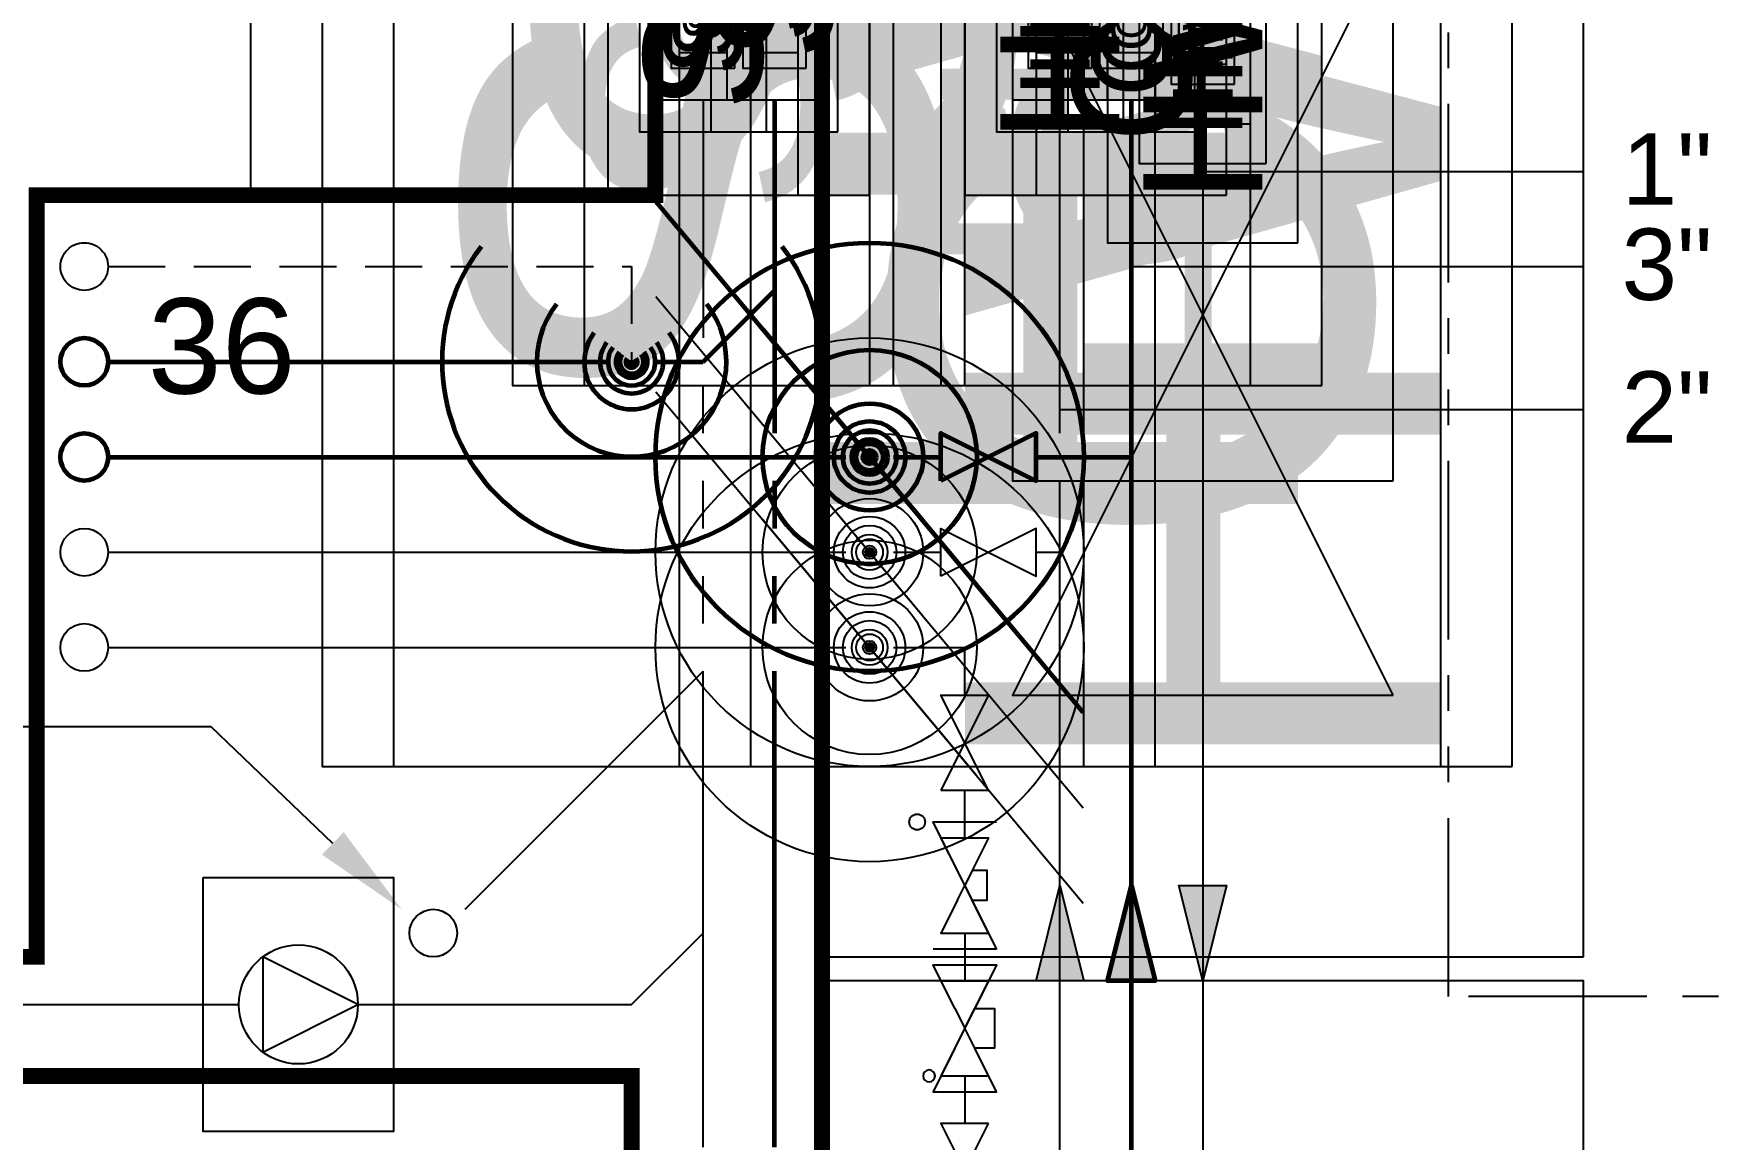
# Model space of a CAD drawing. Extents: x -3677 to 22148, y -333 to 1817.
# Drawn here: x -3166.4 to -2954.5, y 593.7 to 733.1 of the extents above; entities that cross this region are included whole.
import ezdxf
from ezdxf import colors
from ezdxf.entities.mleader import LeaderData, LeaderLine
from ezdxf.enums import TextEntityAlignment as Align
from ezdxf.math import Vec2, Vec3

# ---------------------------------------------------------------- set-up
doc = ezdxf.new("R2010")
doc.units = 0
doc.header["$LTSCALE"] = 36
doc.header["$MEASUREMENT"] = 0
for name, pattern in [('HIDDEN', [0.375, 0.25, -0.125]), ('PHANTOM2', [1.25, 0.625, -0.125, 0.125, -0.125, 0.125, -0.125]), ('VENT', [0.30000000000000004, 0.2, -0.1])]:
    doc.linetypes.add(name, pattern=pattern)
for name, color, linetype in [('G-ANNO-TEXT', 70, 'Continuous'), ('P-HW-N', 1, 'Continuous'), ('P-HW-N @ 1 (1)', 1, 'Continuous'), ('P-HW-N @ 1 (2)', 1, 'Continuous'), ('P-HW-N @ 12', 1, 'Continuous'), ('P-HW-N @ 128', 1, 'Continuous'), ('P-HW-N @ 16', 1, 'Continuous'), ('P-HW-N @ 192', 1, 'Continuous'), ('P-HW-N @ 2', 1, 'Continuous'), ('P-HW-N @ 24', 1, 'Continuous'), ('P-HW-N @ 384', 1, 'Continuous'), ('P-HW-N @ 4', 1, 'Continuous'), ('P-HW-N @ 48', 1, 'Continuous'), ('P-HW-N @ 64', 1, 'Continuous'), ('P-HW-N @ 768', 1, 'Continuous'), ('P-HW-N @ 8', 1, 'Continuous'), ('P-HW-N @ 96', 1, 'Continuous'), ('P-HWC-N', 2, 'Continuous'), ('P-HWC-N @ 1 (1)', 2, 'Continuous'), ('P-HWC-N @ 1 (2)', 2, 'Continuous'), ('P-HWC-N @ 12', 2, 'Continuous'), ('P-HWC-N @ 128', 2, 'Continuous'), ('P-HWC-N @ 16', 2, 'Continuous'), ('P-HWC-N @ 192', 2, 'Continuous'), ('P-HWC-N @ 2', 2, 'Continuous'), ('P-HWC-N @ 24', 2, 'Continuous'), ('P-HWC-N @ 384', 2, 'Continuous'), ('P-HWC-N @ 4', 2, 'Continuous'), ('P-HWC-N @ 48', 2, 'Continuous'), ('P-HWC-N @ 64', 2, 'Continuous'), ('P-HWC-N @ 768', 2, 'Continuous'), ('P-HWC-N @ 8', 2, 'Continuous'), ('P-HWC-N @ 96', 2, 'Continuous'), ('P-SANV-N', 5, 'VENT'), ('P-SANV-N @ 96', 5, 'VENT'), ('P-STRM-N', 2, 'Continuous'), ('P-STRM-N @ 1 (1)', 2, 'Continuous'), ('P-STRM-N @ 1 (2)', 2, 'Continuous'), ('P-STRM-N @ 128', 2, 'Continuous'), ('P-STRM-N @ 192', 2, 'Continuous'), ('P-STRM-N @ 384', 2, 'Continuous'), ('P-STRM-N @ 48', 2, 'Continuous'), ('P-STRM-N @ 64', 2, 'Continuous'), ('P-STRM-N @ 768', 2, 'Continuous'), ('P-STRM-N @ 96', 2, 'Continuous')]:
    doc.layers.add(name, color=color, linetype=linetype)
for name, color, linetype, lineweight in [('P-CW-N', 4, 'Continuous', 60), ('P-CW-N @ 1 (1)', 4, 'Continuous', 60), ('P-CW-N @ 1 (2)', 4, 'Continuous', 60), ('P-CW-N @ 12', 4, 'Continuous', 60), ('P-CW-N @ 128', 4, 'Continuous', 60), ('P-CW-N @ 16', 4, 'Continuous', 60), ('P-CW-N @ 192', 4, 'Continuous', 60), ('P-CW-N @ 2', 4, 'Continuous', 60), ('P-CW-N @ 24', 4, 'Continuous', 60), ('P-CW-N @ 384', 4, 'Continuous', 60), ('P-CW-N @ 4', 4, 'Continuous', 60), ('P-CW-N @ 48', 4, 'Continuous', 60), ('P-CW-N @ 64', 4, 'Continuous', 60), ('P-CW-N @ 768', 4, 'Continuous', 60), ('P-CW-N @ 8', 4, 'Continuous', 60), ('P-CW-N @ 96', 4, 'Continuous', 60), ('P-SAN-N', 6, 'Continuous', 60), ('P-SAN-N @ 1 (1)', 6, 'Continuous', 60), ('P-SAN-N @ 1 (2)', 6, 'Continuous', 60), ('P-SAN-N @ 12', 6, 'Continuous', 60), ('P-SAN-N @ 128', 6, 'Continuous', 60), ('P-SAN-N @ 16', 6, 'Continuous', 60), ('P-SAN-N @ 192', 6, 'Continuous', 60), ('P-SAN-N @ 2', 6, 'Continuous', 60), ('P-SAN-N @ 24', 6, 'Continuous', 60), ('P-SAN-N @ 384', 6, 'Continuous', 60), ('P-SAN-N @ 4', 6, 'Continuous', 60), ('P-SAN-N @ 48', 6, 'Continuous', 60), ('P-SAN-N @ 64', 6, 'Continuous', 60), ('P-SAN-N @ 768', 6, 'Continuous', 60), ('P-SAN-N @ 8', 6, 'Continuous', 60), ('P-SAN-N @ 96', 6, 'Continuous', 60)]:
    doc.layers.add(name, color=color, linetype=linetype, lineweight=lineweight)
doc.layers.add('P-SAN-DFU', color=7, linetype='Continuous', plot=False)
doc.styles.add('Arial', font='arial.ttf')
doc.dimstyles.new('Loop096', dxfattribs={"dimscale": 0, "dimtxt": 0.09375, "dimasz": 0.03125, "dimexe": 0.0625, "dimexo": 0.0625, "dimgap": 0.09375, "dimtad": 1, "dimdec": 4, "dimzin": 3, "dimdsep": 46, "dimlunit": 4, "dimtxsty": 'Arial', "dimblk": 'OBLIQUE', "dimcen": 0.09375, "dimdle": 0.0625, "dimclrd": 256, "dimclre": 256, "dimclrt": 256, "dimadec": 4, "dimazin": 0, "dimtfac": 0.8, "dimtdec": 4, "dimtix": 1, "dimtofl": 0, "dimtmove": 1, "dimatfit": 0, "dimldrblk": 'LeaderNoteBlock', "dimfxl": 1, "dimfrac": 1, "dimtolj": 1, "dimtzin": 0, "dimlwd": -1, "dimlwe": -1, "dimarcsym": 0})

# ---------------------------------------------------------------- blocks, each defined once
blk = doc.blocks.new('*U4')
blk.add_circle((0, 0), 0.03125)
blk = doc.blocks.new('*U12')
at = {"layer": 'DEFPOINTS'}
blk.add_lwpolyline([(-0.15625, -0.0625), (0.15625, -0.0625), (0.15625, 0.0625), (-0.15625, 0.0625)], close=True, dxfattribs=at)
at = {"style": 'Arial'}
blk.add_text('HWC', height=0.078125, dxfattribs=at).set_placement((-6.572811999932464e-17, 0), align=Align.MIDDLE)
blk = doc.blocks.new('*U60')
at = {"layer": 'P-HWC-N @ 1 (1)', "linetype": 'ByBlock', "lineweight": -2, "rotation": 90}
blk.add_blockref('*U12', (-3019.000138046234, 736.7321975304876), dxfattribs=at)
at = {"layer": 'P-HWC-N @ 1 (2)', "linetype": 'ByBlock', "lineweight": -2, "rotation": 89.99999999999999}
blk.add_blockref('*U12', (-3019.000138046234, 736.7321975304876), dxfattribs=at)
at = {"layer": 'P-HWC-N @ 128', "linetype": 'ByBlock', "lineweight": -2, "xscale": 128, "yscale": 128, "zscale": 128, "rotation": 89.99999999999999}
blk.add_blockref('*U12', (-3019.000138046234, 736.7321975304876), dxfattribs=at)
at = {"layer": 'P-HWC-N @ 192', "linetype": 'ByBlock', "lineweight": -2, "xscale": 192, "yscale": 192, "zscale": 192, "rotation": 89.99999999999999}
blk.add_blockref('*U12', (-3019.000138046234, 736.7321975304876), dxfattribs=at)
at = {"layer": 'P-HWC-N @ 384', "linetype": 'ByBlock', "lineweight": -2, "xscale": 384, "yscale": 384, "zscale": 384, "rotation": 89.99999999999999}
blk.add_blockref('*U12', (-3019.000138046234, 736.7321975304876), dxfattribs=at)
at = {"layer": 'P-HWC-N @ 48', "linetype": 'ByBlock', "lineweight": -2, "xscale": 48, "yscale": 48, "zscale": 48, "rotation": 89.99999999999999}
blk.add_blockref('*U12', (-3019.000138046234, 736.7321975304876), dxfattribs=at)
at = {"layer": 'P-HWC-N @ 64', "linetype": 'ByBlock', "lineweight": -2, "xscale": 64, "yscale": 64, "zscale": 64, "rotation": 89.99999999999999}
blk.add_blockref('*U12', (-3019.000138046234, 736.7321975304876), dxfattribs=at)
at = {"layer": 'P-HWC-N @ 768', "linetype": 'ByBlock', "lineweight": -2, "xscale": 768, "yscale": 768, "zscale": 768, "rotation": 89.99999999999999}
blk.add_blockref('*U12', (-3019.000138046234, 736.7321975304876), dxfattribs=at)
at = {"layer": 'P-HWC-N @ 96', "linetype": 'ByBlock', "lineweight": -2, "xscale": 96, "yscale": 96, "zscale": 96, "rotation": 89.99999999999999}
blk.add_blockref('*U12', (-3019.000138046234, 736.7321975304876), dxfattribs=at)
blk = doc.blocks.new('*U7')
at = {"layer": 'DEFPOINTS'}
blk.add_lwpolyline([(-0.125, -0.0625), (0.125, -0.0625), (0.125, 0.0625), (-0.125, 0.0625)], close=True, dxfattribs=at)
at = {"style": 'Arial'}
blk.add_text('CW', height=0.078125, dxfattribs=at).set_placement((-3.686292673615752e-17, 2.775557561562891e-17), align=Align.MIDDLE)
blk = doc.blocks.new('*U61')
at = {"layer": 'P-CW-N @ 1 (1)', "linetype": 'ByBlock', "lineweight": -2, "rotation": 90}
blk.add_blockref('*U7', (-3028.000138046234, 736.7321975304876), dxfattribs=at)
at = {"layer": 'P-CW-N @ 1 (2)', "linetype": 'ByBlock', "lineweight": -2, "rotation": 89.99999999999999}
blk.add_blockref('*U7', (-3028.000138046234, 736.7321975304876), dxfattribs=at)
at = {"layer": 'P-CW-N @ 128', "linetype": 'ByBlock', "lineweight": -2, "xscale": 128, "yscale": 128, "zscale": 128, "rotation": 89.99999999999999}
blk.add_blockref('*U7', (-3028.000138046234, 736.7321975304876), dxfattribs=at)
at = {"layer": 'P-CW-N @ 192', "linetype": 'ByBlock', "lineweight": -2, "xscale": 192, "yscale": 192, "zscale": 192, "rotation": 89.99999999999999}
blk.add_blockref('*U7', (-3028.000138046234, 736.7321975304876), dxfattribs=at)
at = {"layer": 'P-CW-N @ 384', "linetype": 'ByBlock', "lineweight": -2, "xscale": 384, "yscale": 384, "zscale": 384, "rotation": 89.99999999999999}
blk.add_blockref('*U7', (-3028.000138046234, 736.7321975304876), dxfattribs=at)
at = {"layer": 'P-CW-N @ 48', "linetype": 'ByBlock', "lineweight": -2, "xscale": 48, "yscale": 48, "zscale": 48, "rotation": 89.99999999999999}
blk.add_blockref('*U7', (-3028.000138046234, 736.7321975304876), dxfattribs=at)
at = {"layer": 'P-CW-N @ 64', "linetype": 'ByBlock', "lineweight": -2, "xscale": 64, "yscale": 64, "zscale": 64, "rotation": 89.99999999999999}
blk.add_blockref('*U7', (-3028.000138046234, 736.7321975304876), dxfattribs=at)
at = {"layer": 'P-CW-N @ 768', "linetype": 'ByBlock', "lineweight": -2, "xscale": 768, "yscale": 768, "zscale": 768, "rotation": 89.99999999999999}
blk.add_blockref('*U7', (-3028.000138046234, 736.7321975304876), dxfattribs=at)
at = {"layer": 'P-CW-N @ 96', "linetype": 'ByBlock', "lineweight": -2, "xscale": 96, "yscale": 96, "zscale": 96, "rotation": 89.99999999999999}
blk.add_blockref('*U7', (-3028.000138046234, 736.7321975304876), dxfattribs=at)
blk = doc.blocks.new('*U26')
at = {"layer": 'DEFPOINTS'}
blk.add_lwpolyline([(-0.125, -0.0625), (0.125, -0.0625), (0.125, 0.0625), (-0.125, 0.0625)], close=True, dxfattribs=at)
at = {"style": 'Arial'}
blk.add_text('HW', height=0.078125, dxfattribs=at).set_placement((-3.713743472833174e-17, 0), align=Align.MIDDLE)
blk = doc.blocks.new('*U62')
at = {"layer": 'P-HW-N @ 1 (1)', "linetype": 'ByBlock', "lineweight": -2, "rotation": 90}
blk.add_blockref('*U26', (-3037.000138046234, 736.7321975304876), dxfattribs=at)
at = {"layer": 'P-HW-N @ 1 (2)', "linetype": 'ByBlock', "lineweight": -2, "rotation": 89.99999999999999}
blk.add_blockref('*U26', (-3037.000138046234, 736.7321975304876), dxfattribs=at)
at = {"layer": 'P-HW-N @ 128', "linetype": 'ByBlock', "lineweight": -2, "xscale": 128, "yscale": 128, "zscale": 128, "rotation": 89.99999999999999}
blk.add_blockref('*U26', (-3037.000138046234, 736.7321975304876), dxfattribs=at)
at = {"layer": 'P-HW-N @ 192', "linetype": 'ByBlock', "lineweight": -2, "xscale": 192, "yscale": 192, "zscale": 192, "rotation": 89.99999999999999}
blk.add_blockref('*U26', (-3037.000138046234, 736.7321975304876), dxfattribs=at)
at = {"layer": 'P-HW-N @ 384', "linetype": 'ByBlock', "lineweight": -2, "xscale": 384, "yscale": 384, "zscale": 384, "rotation": 89.99999999999999}
blk.add_blockref('*U26', (-3037.000138046234, 736.7321975304876), dxfattribs=at)
at = {"layer": 'P-HW-N @ 48', "linetype": 'ByBlock', "lineweight": -2, "xscale": 48, "yscale": 48, "zscale": 48, "rotation": 89.99999999999999}
blk.add_blockref('*U26', (-3037.000138046234, 736.7321975304876), dxfattribs=at)
at = {"layer": 'P-HW-N @ 64', "linetype": 'ByBlock', "lineweight": -2, "xscale": 64, "yscale": 64, "zscale": 64, "rotation": 89.99999999999999}
blk.add_blockref('*U26', (-3037.000138046234, 736.7321975304876), dxfattribs=at)
at = {"layer": 'P-HW-N @ 768', "linetype": 'ByBlock', "lineweight": -2, "xscale": 768, "yscale": 768, "zscale": 768, "rotation": 89.99999999999999}
blk.add_blockref('*U26', (-3037.000138046234, 736.7321975304876), dxfattribs=at)
at = {"layer": 'P-HW-N @ 96', "linetype": 'ByBlock', "lineweight": -2, "xscale": 96, "yscale": 96, "zscale": 96, "rotation": 89.99999999999999}
blk.add_blockref('*U26', (-3037.000138046234, 736.7321975304876), dxfattribs=at)
blk = doc.blocks.new('*U30')
at = {"layer": 'DEFPOINTS'}
blk.add_lwpolyline([(-0.125, -0.06249999999999999), (0.125, -0.06249999999999998), (0.125, 0.06250000000000003), (-0.125, 0.0625)], close=True, dxfattribs=at)
at = {"style": 'Arial'}
blk.add_text('S', height=0.078125, dxfattribs=at).set_placement((-2.383437588677995e-17, 0), align=Align.MIDDLE)
blk = doc.blocks.new('*U63')
at = {"layer": 'P-SAN-N @ 1 (1)', "linetype": 'ByBlock', "lineweight": -2, "rotation": 90}
blk.add_blockref('*U30', (-3073.000138046234, 736.7321975304876), dxfattribs=at)
at = {"layer": 'P-SAN-N @ 1 (2)', "linetype": 'ByBlock', "lineweight": -2, "rotation": 89.99999999999999}
blk.add_blockref('*U30', (-3073.000138046234, 736.7321975304876), dxfattribs=at)
at = {"layer": 'P-SAN-N @ 128', "linetype": 'ByBlock', "lineweight": -2, "xscale": 128, "yscale": 128, "zscale": 128, "rotation": 89.99999999999999}
blk.add_blockref('*U30', (-3073.000138046234, 736.7321975304876), dxfattribs=at)
at = {"layer": 'P-SAN-N @ 192', "linetype": 'ByBlock', "lineweight": -2, "xscale": 192, "yscale": 192, "zscale": 192, "rotation": 89.99999999999999}
blk.add_blockref('*U30', (-3073.000138046234, 736.7321975304876), dxfattribs=at)
at = {"layer": 'P-SAN-N @ 384', "linetype": 'ByBlock', "lineweight": -2, "xscale": 384, "yscale": 384, "zscale": 384, "rotation": 89.99999999999999}
blk.add_blockref('*U30', (-3073.000138046234, 736.7321975304876), dxfattribs=at)
at = {"layer": 'P-SAN-N @ 48', "linetype": 'ByBlock', "lineweight": -2, "xscale": 48, "yscale": 48, "zscale": 48, "rotation": 89.99999999999999}
blk.add_blockref('*U30', (-3073.000138046234, 736.7321975304876), dxfattribs=at)
at = {"layer": 'P-SAN-N @ 64', "linetype": 'ByBlock', "lineweight": -2, "xscale": 64, "yscale": 64, "zscale": 64, "rotation": 89.99999999999999}
blk.add_blockref('*U30', (-3073.000138046234, 736.7321975304876), dxfattribs=at)
at = {"layer": 'P-SAN-N @ 768', "linetype": 'ByBlock', "lineweight": -2, "xscale": 768, "yscale": 768, "zscale": 768, "rotation": 89.99999999999999}
blk.add_blockref('*U30', (-3073.000138046234, 736.7321975304876), dxfattribs=at)
at = {"layer": 'P-SAN-N @ 96', "linetype": 'ByBlock', "lineweight": -2, "xscale": 96, "yscale": 96, "zscale": 96, "rotation": 89.99999999999999}
blk.add_blockref('*U30', (-3073.000138046234, 736.7321975304876), dxfattribs=at)
blk = doc.blocks.new('*U32')
at = {"layer": 'DEFPOINTS'}
blk.add_lwpolyline([(-0.125, -0.06249999999999999), (0.125, -0.06249999999999998), (0.125, 0.06250000000000003), (-0.125, 0.0625)], close=True, dxfattribs=at)
at = {"style": 'Arial'}
blk.add_text('ST', height=0.078125, dxfattribs=at).set_placement((-9.393444791544109e-18, 0), align=Align.MIDDLE)
blk = doc.blocks.new('*U64')
at = {"layer": 'P-STRM-N @ 1 (1)', "linetype": 'ByBlock', "lineweight": -2, "rotation": 90}
blk.add_blockref('*U32', (-3082.000138046234, 736.7321975304876), dxfattribs=at)
at = {"layer": 'P-STRM-N @ 1 (2)', "linetype": 'ByBlock', "lineweight": -2, "rotation": 89.99999999999999}
blk.add_blockref('*U32', (-3082.000138046234, 736.7321975304876), dxfattribs=at)
at = {"layer": 'P-STRM-N @ 128', "linetype": 'ByBlock', "lineweight": -2, "xscale": 128, "yscale": 128, "zscale": 128, "rotation": 89.99999999999999}
blk.add_blockref('*U32', (-3082.000138046234, 736.7321975304876), dxfattribs=at)
at = {"layer": 'P-STRM-N @ 192', "linetype": 'ByBlock', "lineweight": -2, "xscale": 192, "yscale": 192, "zscale": 192, "rotation": 89.99999999999999}
blk.add_blockref('*U32', (-3082.000138046234, 736.7321975304876), dxfattribs=at)
at = {"layer": 'P-STRM-N @ 384', "linetype": 'ByBlock', "lineweight": -2, "xscale": 384, "yscale": 384, "zscale": 384, "rotation": 89.99999999999999}
blk.add_blockref('*U32', (-3082.000138046234, 736.7321975304876), dxfattribs=at)
at = {"layer": 'P-STRM-N @ 48', "linetype": 'ByBlock', "lineweight": -2, "xscale": 48, "yscale": 48, "zscale": 48, "rotation": 89.99999999999999}
blk.add_blockref('*U32', (-3082.000138046234, 736.7321975304876), dxfattribs=at)
at = {"layer": 'P-STRM-N @ 64', "linetype": 'ByBlock', "lineweight": -2, "xscale": 64, "yscale": 64, "zscale": 64, "rotation": 89.99999999999999}
blk.add_blockref('*U32', (-3082.000138046234, 736.7321975304876), dxfattribs=at)
at = {"layer": 'P-STRM-N @ 768', "linetype": 'ByBlock', "lineweight": -2, "xscale": 768, "yscale": 768, "zscale": 768, "rotation": 89.99999999999999}
blk.add_blockref('*U32', (-3082.000138046234, 736.7321975304876), dxfattribs=at)
at = {"layer": 'P-STRM-N @ 96', "linetype": 'ByBlock', "lineweight": -2, "xscale": 96, "yscale": 96, "zscale": 96, "rotation": 89.99999999999999}
blk.add_blockref('*U32', (-3082.000138046234, 736.7321975304876), dxfattribs=at)
blk = doc.blocks.new('PLMB BALL VALVES')
at = {"linetype": 'Continuous'}
blk.add_lwpolyline([(-0.06249999999977263, -0.03124999999991473), (-0.06249999999977263, 0.03124999999991463), (0.0625, -0.03124999999991473), (0.0625, 0.03124999999991472), (-0.06249999999977263, -0.03124999999991473)], dxfattribs=at)
blk = doc.blocks.new('*U25')
at = {"color": 7, "linetype": 'Continuous'}
blk.add_line((-0.03508318765717974, 0.04195107388432913), (0.03508318765701651, -0.04195107388413392), dxfattribs=at)
at = {"linetype": 'Continuous'}
blk.add_circle((-8.161527009775682e-14, 9.759901220540712e-14), 0.03515625, dxfattribs=at)
blk = doc.blocks.new('*U161')
at = {"layer": 'P-CW-N @ 1 (1)'}
blk.add_blockref('*U25', (-3061.000138046234, 679.7321975304876), dxfattribs=at)
at = {"layer": 'P-CW-N @ 1 (2)'}
blk.add_blockref('*U25', (-3061.000138046234, 679.7321975304876), dxfattribs=at)
at = {"layer": 'P-CW-N @ 12', "xscale": 12, "yscale": 12, "zscale": 12}
blk.add_blockref('*U25', (-3061.000138046234, 679.7321975304876), dxfattribs=at)
at = {"layer": 'P-CW-N @ 128', "xscale": 128, "yscale": 128, "zscale": 128}
blk.add_blockref('*U25', (-3061.000138046234, 679.7321975304876), dxfattribs=at)
at = {"layer": 'P-CW-N @ 16', "xscale": 16, "yscale": 16, "zscale": 16}
blk.add_blockref('*U25', (-3061.000138046234, 679.7321975304876), dxfattribs=at)
at = {"layer": 'P-CW-N @ 192', "xscale": 192, "yscale": 192, "zscale": 192}
blk.add_blockref('*U25', (-3061.000138046234, 679.7321975304876), dxfattribs=at)
at = {"layer": 'P-CW-N @ 2', "xscale": 2, "yscale": 2, "zscale": 2}
blk.add_blockref('*U25', (-3061.000138046234, 679.7321975304876), dxfattribs=at)
at = {"layer": 'P-CW-N @ 24', "xscale": 24, "yscale": 24, "zscale": 24}
blk.add_blockref('*U25', (-3061.000138046234, 679.7321975304876), dxfattribs=at)
at = {"layer": 'P-CW-N @ 384', "xscale": 384, "yscale": 384, "zscale": 384}
blk.add_blockref('*U25', (-3061.000138046234, 679.7321975304876), dxfattribs=at)
at = {"layer": 'P-CW-N @ 4', "xscale": 4, "yscale": 4, "zscale": 4}
blk.add_blockref('*U25', (-3061.000138046234, 679.7321975304876), dxfattribs=at)
at = {"layer": 'P-CW-N @ 48', "xscale": 48, "yscale": 48, "zscale": 48}
blk.add_blockref('*U25', (-3061.000138046234, 679.7321975304876), dxfattribs=at)
at = {"layer": 'P-CW-N @ 64', "xscale": 64, "yscale": 64, "zscale": 64}
blk.add_blockref('*U25', (-3061.000138046234, 679.7321975304876), dxfattribs=at)
at = {"layer": 'P-CW-N @ 768', "xscale": 768, "yscale": 768, "zscale": 768}
blk.add_blockref('*U25', (-3061.000138046234, 679.7321975304876), dxfattribs=at)
at = {"layer": 'P-CW-N @ 8', "xscale": 8, "yscale": 8, "zscale": 8}
blk.add_blockref('*U25', (-3061.000138046234, 679.7321975304876), dxfattribs=at)
at = {"layer": 'P-CW-N @ 96', "xscale": 96, "yscale": 96, "zscale": 96}
blk.add_blockref('*U25', (-3061.000138046234, 679.7321975304876), dxfattribs=at)
blk = doc.blocks.new('*U162')
at = {"layer": 'P-HW-N @ 1 (1)'}
blk.add_blockref('*U25', (-3061.000138046234, 667.7321975304876), dxfattribs=at)
at = {"layer": 'P-HW-N @ 1 (2)'}
blk.add_blockref('*U25', (-3061.000138046234, 667.7321975304876), dxfattribs=at)
at = {"layer": 'P-HW-N @ 12', "xscale": 12, "yscale": 12, "zscale": 12}
blk.add_blockref('*U25', (-3061.000138046234, 667.7321975304876), dxfattribs=at)
at = {"layer": 'P-HW-N @ 128', "xscale": 128, "yscale": 128, "zscale": 128}
blk.add_blockref('*U25', (-3061.000138046234, 667.7321975304876), dxfattribs=at)
at = {"layer": 'P-HW-N @ 16', "xscale": 16, "yscale": 16, "zscale": 16}
blk.add_blockref('*U25', (-3061.000138046234, 667.7321975304876), dxfattribs=at)
at = {"layer": 'P-HW-N @ 192', "xscale": 192, "yscale": 192, "zscale": 192}
blk.add_blockref('*U25', (-3061.000138046234, 667.7321975304876), dxfattribs=at)
at = {"layer": 'P-HW-N @ 2', "xscale": 2, "yscale": 2, "zscale": 2}
blk.add_blockref('*U25', (-3061.000138046234, 667.7321975304876), dxfattribs=at)
at = {"layer": 'P-HW-N @ 24', "xscale": 24, "yscale": 24, "zscale": 24}
blk.add_blockref('*U25', (-3061.000138046234, 667.7321975304876), dxfattribs=at)
at = {"layer": 'P-HW-N @ 384', "xscale": 384, "yscale": 384, "zscale": 384}
blk.add_blockref('*U25', (-3061.000138046234, 667.7321975304876), dxfattribs=at)
at = {"layer": 'P-HW-N @ 4', "xscale": 4, "yscale": 4, "zscale": 4}
blk.add_blockref('*U25', (-3061.000138046234, 667.7321975304876), dxfattribs=at)
at = {"layer": 'P-HW-N @ 48', "xscale": 48, "yscale": 48, "zscale": 48}
blk.add_blockref('*U25', (-3061.000138046234, 667.7321975304876), dxfattribs=at)
at = {"layer": 'P-HW-N @ 64', "xscale": 64, "yscale": 64, "zscale": 64}
blk.add_blockref('*U25', (-3061.000138046234, 667.7321975304876), dxfattribs=at)
at = {"layer": 'P-HW-N @ 768', "xscale": 768, "yscale": 768, "zscale": 768}
blk.add_blockref('*U25', (-3061.000138046234, 667.7321975304876), dxfattribs=at)
at = {"layer": 'P-HW-N @ 8', "xscale": 8, "yscale": 8, "zscale": 8}
blk.add_blockref('*U25', (-3061.000138046234, 667.7321975304876), dxfattribs=at)
at = {"layer": 'P-HW-N @ 96', "xscale": 96, "yscale": 96, "zscale": 96}
blk.add_blockref('*U25', (-3061.000138046234, 667.7321975304876), dxfattribs=at)
blk = doc.blocks.new('_Oblique')
at = {"color": 0, "linetype": 'ByBlock', "lineweight": -2}
blk.add_line((-0.5, -0.5), (0.5, 0.5), dxfattribs=at)
blk = doc.blocks.new('LeaderNoteBlock')
blk.add_ellipse((0, 0), major_axis=(1, -1.836909530733566e-16), ratio=0.2499999999998295, start_param=5.387520513321723, end_param=10.32044275462724)
blk = doc.blocks.new('BACKWATER VALVE')
blk.add_lwpolyline([(0.078125, 1.91351062366774e-18), (-0.046875, 0.0625), (-0.046875, -0.0625)], close=True)
blk.add_circle((0, 0), 0.078125)
blk = doc.blocks.new('*U213')
at = {"layer": 'P-HWC-N @ 1 (1)'}
blk.add_blockref('*U25', (-3061.000138046234, 655.7321975304876), dxfattribs=at)
at = {"layer": 'P-HWC-N @ 1 (2)'}
blk.add_blockref('*U25', (-3061.000138046234, 655.7321975304876), dxfattribs=at)
at = {"layer": 'P-HWC-N @ 12', "xscale": 12, "yscale": 12, "zscale": 12}
blk.add_blockref('*U25', (-3061.000138046234, 655.7321975304876), dxfattribs=at)
at = {"layer": 'P-HWC-N @ 128', "xscale": 128, "yscale": 128, "zscale": 128}
blk.add_blockref('*U25', (-3061.000138046234, 655.7321975304876), dxfattribs=at)
at = {"layer": 'P-HWC-N @ 16', "xscale": 16, "yscale": 16, "zscale": 16}
blk.add_blockref('*U25', (-3061.000138046234, 655.7321975304876), dxfattribs=at)
at = {"layer": 'P-HWC-N @ 192', "xscale": 192, "yscale": 192, "zscale": 192}
blk.add_blockref('*U25', (-3061.000138046234, 655.7321975304876), dxfattribs=at)
at = {"layer": 'P-HWC-N @ 2', "xscale": 2, "yscale": 2, "zscale": 2}
blk.add_blockref('*U25', (-3061.000138046234, 655.7321975304876), dxfattribs=at)
at = {"layer": 'P-HWC-N @ 24', "xscale": 24, "yscale": 24, "zscale": 24}
blk.add_blockref('*U25', (-3061.000138046234, 655.7321975304876), dxfattribs=at)
at = {"layer": 'P-HWC-N @ 384', "xscale": 384, "yscale": 384, "zscale": 384}
blk.add_blockref('*U25', (-3061.000138046234, 655.7321975304876), dxfattribs=at)
at = {"layer": 'P-HWC-N @ 4', "xscale": 4, "yscale": 4, "zscale": 4}
blk.add_blockref('*U25', (-3061.000138046234, 655.7321975304876), dxfattribs=at)
at = {"layer": 'P-HWC-N @ 48', "xscale": 48, "yscale": 48, "zscale": 48}
blk.add_blockref('*U25', (-3061.000138046234, 655.7321975304876), dxfattribs=at)
at = {"layer": 'P-HWC-N @ 64', "xscale": 64, "yscale": 64, "zscale": 64}
blk.add_blockref('*U25', (-3061.000138046234, 655.7321975304876), dxfattribs=at)
at = {"layer": 'P-HWC-N @ 768', "xscale": 768, "yscale": 768, "zscale": 768}
blk.add_blockref('*U25', (-3061.000138046234, 655.7321975304876), dxfattribs=at)
at = {"layer": 'P-HWC-N @ 8', "xscale": 8, "yscale": 8, "zscale": 8}
blk.add_blockref('*U25', (-3061.000138046234, 655.7321975304876), dxfattribs=at)
at = {"layer": 'P-HWC-N @ 96', "xscale": 96, "yscale": 96, "zscale": 96}
blk.add_blockref('*U25', (-3061.000138046234, 655.7321975304876), dxfattribs=at)
blk = doc.blocks.new('*U22')
at = {"linetype": 'Continuous'}
blk.add_lwpolyline([(-0.0625, 0.0625, 0, 0.02734375, 0), (-0.004140429033668624, 0.0625, 0, 0, 0), (-0.004140429033668624, 0.0625, 0, 0, 0), (0.06249999999977263, 0.0625, 0, 0, 0)], format="xyseb", dxfattribs=at)
blk.add_lwpolyline([(-0.0625, 0.03125), (-0.0625, -0.03125), (0.0625, 0.03125), (0.0625, -0.03125)], dxfattribs=at)
blk.add_circle((0.0625, 0.046875), 0.007812499999988433, dxfattribs=at)
blk = doc.blocks.new('*U200')
at = {"layer": 'P-HWC-N @ 128', "xscale": -128, "yscale": 128, "zscale": 128, "rotation": 180}
blk.add_blockref('*U22', (9, 0), dxfattribs=at)
at = {"layer": 'P-HWC-N @ 96', "xscale": 96, "yscale": 96, "zscale": -96, "rotation": 180}
blk.add_blockref('*U22', (-9, 0), dxfattribs=at)
blk = doc.blocks.new('*U23')
at = {"linetype": 'Continuous'}
for points in [[(-0.01950223899833947, -0.009751119128395658), (-0.06250000047529625, -0.03124999904940751), (-0.06249999952470375, 0.03125000095059249), (-0.01950223850397403, 0.009751119622759319)], [(-0.01950223850397423, 0.00975111962275942), (-0.01950223850397423, 0.02925335812675912), (0.0195022389983379, 0.02925335812675912), (0.0195022389983379, 0.00975111912839576)], [(0.01950223850397226, -0.009751119622759319), (0.06249999952470375, -0.03125000095059249), (0.06250000047529625, 0.03124999904940751), (0.0195022389983377, 0.009751119128395658)], [(-0.01950223850397562, -0.009751119622759222), (4.943599696272116e-10, -4.943635590677493e-10), (-0.01950223800961018, 0.009751119128395755)], [(0.01950223899833789, 0.009751119128395757), (4.943647435862175e-10, -4.943635590677493e-10), (0.01950223949270333, -0.00975111962275922)]]:
    blk.add_lwpolyline(points, dxfattribs=at)
blk = doc.blocks.new('*U201')
at = {"layer": 'P-HWC-N @ 128', "xscale": -128, "yscale": 128, "zscale": 128, "rotation": 5.3905568009327e-07}
blk.add_blockref('*U23', (-9, 4.745879778056405e-08), dxfattribs=at)
at = {"layer": 'P-HWC-N @ 96', "xscale": 96, "yscale": 96, "zscale": -96}
blk.add_blockref('*U23', (9, 4.745879778056405e-08), dxfattribs=at)
blk = doc.blocks.new('A$C16132887')
at = {"layer": 'P-HWC-N'}
for p, q in [((-15, 0), (-21, 0)), ((3, 0), (-3, 0)), ((15, 0), (21, 0))]:
    blk.add_line(p, q, dxfattribs=at)
for name in ['*U201', '*U200']:
    blk.add_blockref(name, (0, 0), dxfattribs=at)
at = {"layer": 'P-HWC-N @ 96', "xscale": 96, "yscale": 96, "zscale": 96, "rotation": 180}
blk.add_blockref('PLMB BALL VALVES', (-27, 0), dxfattribs=at)
at = {"layer": 'P-HWC-N @ 96', "xscale": 96, "yscale": 96, "zscale": 96}
blk.add_blockref('PLMB BALL VALVES', (27, 0), dxfattribs=at)
blk = doc.blocks.new('*U215')
at = {"layer": 'P-HWC-N @ 1 (1)', "linetype": 'ByBlock', "lineweight": -2, "rotation": 90}
blk.add_blockref('*U12', (-3019.000138046234, 493.7321975304876), dxfattribs=at)
at = {"layer": 'P-HWC-N @ 1 (2)', "linetype": 'ByBlock', "lineweight": -2, "rotation": 89.99999999999999}
blk.add_blockref('*U12', (-3019.000138046234, 493.7321975304876), dxfattribs=at)
at = {"layer": 'P-HWC-N @ 128', "linetype": 'ByBlock', "lineweight": -2, "xscale": 128, "yscale": 128, "zscale": 128, "rotation": 89.99999999999999}
blk.add_blockref('*U12', (-3019.000138046234, 493.7321975304876), dxfattribs=at)
at = {"layer": 'P-HWC-N @ 192', "linetype": 'ByBlock', "lineweight": -2, "xscale": 192, "yscale": 192, "zscale": 192, "rotation": 89.99999999999999}
blk.add_blockref('*U12', (-3019.000138046234, 493.7321975304876), dxfattribs=at)
at = {"layer": 'P-HWC-N @ 384', "linetype": 'ByBlock', "lineweight": -2, "xscale": 384, "yscale": 384, "zscale": 384, "rotation": 89.99999999999999}
blk.add_blockref('*U12', (-3019.000138046234, 493.7321975304876), dxfattribs=at)
at = {"layer": 'P-HWC-N @ 48', "linetype": 'ByBlock', "lineweight": -2, "xscale": 48, "yscale": 48, "zscale": 48, "rotation": 89.99999999999999}
blk.add_blockref('*U12', (-3019.000138046234, 493.7321975304876), dxfattribs=at)
at = {"layer": 'P-HWC-N @ 64', "linetype": 'ByBlock', "lineweight": -2, "xscale": 64, "yscale": 64, "zscale": 64, "rotation": 89.99999999999999}
blk.add_blockref('*U12', (-3019.000138046234, 493.7321975304876), dxfattribs=at)
at = {"layer": 'P-HWC-N @ 768', "linetype": 'ByBlock', "lineweight": -2, "xscale": 768, "yscale": 768, "zscale": 768, "rotation": 89.99999999999999}
blk.add_blockref('*U12', (-3019.000138046234, 493.7321975304876), dxfattribs=at)
at = {"layer": 'P-HWC-N @ 96', "linetype": 'ByBlock', "lineweight": -2, "xscale": 96, "yscale": 96, "zscale": 96, "rotation": 89.99999999999999}
blk.add_blockref('*U12', (-3019.000138046234, 493.7321975304876), dxfattribs=at)
blk = doc.blocks.new('*U16')
at = {"linetype": 'Continuous'}
blk.add_arc((0, 0), 0.03111555437015312, 232.5669694738212, 127.4330305261797, dxfattribs=at)
blk = doc.blocks.new('*U223')
at = {"layer": 'P-SAN-N @ 1 (1)', "rotation": 270}
blk.add_blockref('*U16', (-3091.000138046234, 691.7321975304876), dxfattribs=at)
at = {"layer": 'P-SAN-N @ 1 (2)', "rotation": 270}
blk.add_blockref('*U16', (-3091.000138046234, 691.7321975304876), dxfattribs=at)
at = {"layer": 'P-SAN-N @ 12', "xscale": 12, "yscale": 12, "zscale": 12, "rotation": 270}
blk.add_blockref('*U16', (-3091.000138046234, 691.7321975304876), dxfattribs=at)
at = {"layer": 'P-SAN-N @ 128', "xscale": 128, "yscale": 128, "zscale": 128, "rotation": 270}
blk.add_blockref('*U16', (-3091.000138046234, 691.7321975304876), dxfattribs=at)
at = {"layer": 'P-SAN-N @ 16', "xscale": 16, "yscale": 16, "zscale": 16, "rotation": 270}
blk.add_blockref('*U16', (-3091.000138046234, 691.7321975304876), dxfattribs=at)
at = {"layer": 'P-SAN-N @ 192', "xscale": 192, "yscale": 192, "zscale": 192, "rotation": 270}
blk.add_blockref('*U16', (-3091.000138046234, 691.7321975304876), dxfattribs=at)
at = {"layer": 'P-SAN-N @ 2', "xscale": 2, "yscale": 2, "zscale": 2, "rotation": 270}
blk.add_blockref('*U16', (-3091.000138046234, 691.7321975304876), dxfattribs=at)
at = {"layer": 'P-SAN-N @ 24', "xscale": 24, "yscale": 24, "zscale": 24, "rotation": 270}
blk.add_blockref('*U16', (-3091.000138046234, 691.7321975304876), dxfattribs=at)
at = {"layer": 'P-SAN-N @ 384', "xscale": 384, "yscale": 384, "zscale": 384, "rotation": 270}
blk.add_blockref('*U16', (-3091.000138046234, 691.7321975304876), dxfattribs=at)
at = {"layer": 'P-SAN-N @ 4', "xscale": 4, "yscale": 4, "zscale": 4, "rotation": 270}
blk.add_blockref('*U16', (-3091.000138046234, 691.7321975304876), dxfattribs=at)
at = {"layer": 'P-SAN-N @ 48', "xscale": 48, "yscale": 48, "zscale": 48, "rotation": 270}
blk.add_blockref('*U16', (-3091.000138046234, 691.7321975304876), dxfattribs=at)
at = {"layer": 'P-SAN-N @ 64', "xscale": 64, "yscale": 64, "zscale": 64, "rotation": 270}
blk.add_blockref('*U16', (-3091.000138046234, 691.7321975304876), dxfattribs=at)
at = {"layer": 'P-SAN-N @ 768', "xscale": 768, "yscale": 768, "zscale": 768, "rotation": 270}
blk.add_blockref('*U16', (-3091.000138046234, 691.7321975304876), dxfattribs=at)
at = {"layer": 'P-SAN-N @ 8', "xscale": 8, "yscale": 8, "zscale": 8, "rotation": 270}
blk.add_blockref('*U16', (-3091.000138046234, 691.7321975304876), dxfattribs=at)
at = {"layer": 'P-SAN-N @ 96', "xscale": 96, "yscale": 96, "zscale": 96, "rotation": 270}
blk.add_blockref('*U16', (-3091.000138046234, 691.7321975304876), dxfattribs=at)
blk = doc.blocks.new('*U48')
at = {"linetype": 'Continuous'}
blk.add_lwpolyline([(0.2187500004603947, 0.03125000464719163), (0.09375000151681766, -0.03124999746502892), (0.09375000046062211, 0.03125000253480055), (0.2187500015165903, -0.03124999535263783), (0.2187500004603947, 0.03125000464719163)], dxfattribs=at)
blk = doc.blocks.new('*U299')
at = {"layer": 'P-HWC-N @ 768', "xscale": 768, "yscale": 768, "zscale": 768, "rotation": 270}
blk.add_blockref('*U48', (-3019.000138046234, 817.7321975304876), dxfattribs=at)
blk = doc.blocks.new('*U54')
blk.add_hatch(color=256).paths.add_polyline_path([(-0.125, 1.539567084929416e-17), (1.387778780781446e-17, -0.03124999999999999), (1.387778780781446e-17, 0.03125000000000001)])
blk.add_lwpolyline([(-0.125, 1.530808498934192e-17), (1.387778780781446e-17, 0.03125000000000001), (1.387778780781446e-17, -0.03124999999999999), (-0.125, 1.530808498934192e-17)])

msp = doc.modelspace()

# ---------------------------------------------------------------- linework, layer by layer
at = {"layer": 'G-ANNO-TEXT', "linetype": 'HIDDEN', "const_width": 2}
for points in [[(-2692.000138046234, 262.7321975304876), (-3067.000138046234, 262.7321975304876), (-3067.000138046234, 964.7321975304876)], [(-3088.000138046234, 862.7321975304876), (-3088.000138046234, 712.7321975304876), (-3166.000138046234, 712.7321975304876), (-3166.000138046234, 649.7321975304876), (-3166.000138046234, 616.7321975304876), (-3337.000138046234, 616.7321975304876), (-3337.000138046234, 238.7321975304876), (-3310.000138046234, 238.7321975304876), (-3310.000138046234, 601.7321975304876), (-3091.000138046234, 601.7321975304876), (-3091.000138046234, 520.7321975304876), (-3163.000138046234, 451.7321975304876), (-3154.000138046234, 442.7321975304876), (-3106.000138046234, 442.7321975304876), (-3106.000138046234, 367.7321975304876), (-3091.000138046234, 367.7321975304876), (-3091.000138046234, 238.7321975304876), (-3025.000138046234, 238.7321975304876), (-3025.000138046234, 175.7321975304876), (-3139.000138046234, 175.7321975304876), (-3139.000138046234, 103.7321975304876), (-2923.000138046234, 103.7321975304876)]]:
    msp.add_lwpolyline(points, dxfattribs=at)
at = {"layer": 'G-ANNO-TEXT', "linetype": 'PHANTOM2'}
msp.add_lwpolyline([(-2728.000138046234, 735.7321975304876), (-2828.000138046234, 735.7321975304876), (-2828.000138046234, 611.7321975304876), (-2988.000138046234, 611.7321975304876), (-2988.000138046234, 835.7321975304876), (-2728.000138046234, 835.7321975304876)], close=True, dxfattribs=at)
at = {"layer": 'G-ANNO-TEXT'}
msp.add_lwpolyline([(-3145.000138046234, 626.7321975304876), (-3121.000138046234, 626.7321975304876), (-3121.000138046234, 594.7321975304876), (-3145.000138046234, 594.7321975304876)], close=True, dxfattribs=at)
at = {"layer": 'P-CW-N'}
for p, q in [((-3028.000138046234, 580.7321975304876), (-3028.000138046234, 724.7321975304876)), ((-3157.000138046234, 679.7321975304876), (-3064.000138046234, 679.7321975304876)), ((-3058.000138046234, 679.7321975304876), (-3052.000138046234, 679.7321975304876)), ((-3040.000138046234, 679.7321975304876), (-3028.000138046234, 679.7321975304876))]:
    msp.add_line(p, q, dxfattribs=at)
at = {"layer": 'P-HW-N'}
for p, q in [((-3037.000138046234, 682.7321975304876), (-3037.000138046234, 724.7321975304876)), ((-3037.000138046234, 580.7321975304874), (-3037.000138046234, 676.7321975304876)), ((-3157.000138046234, 667.7321975304876), (-3064.000138046234, 667.7321975304876)), ((-3058.000138046234, 667.7321975304876), (-3052.000138046234, 667.7321975304876)), ((-3040.000138046234, 667.7321975304876), (-3037.000138046234, 667.7321975304876))]:
    msp.add_line(p, q, dxfattribs=at)
at = {"layer": 'P-HWC-N'}
for p, q in [((-3019.000138046234, 721.7561975304875), (-3019.000138046234, 508.7081975304877)), ((-3157.000138046234, 655.7321975304876), (-3064.000138046234, 655.7321975304876)), ((-3058.000138046234, 655.7321975304876), (-3049.000138046234, 655.7321975304876)), ((-3049.000138046234, 649.7321975304876), (-3049.000138046234, 655.7321975304876))]:
    msp.add_line(p, q, dxfattribs=at)
at = {"layer": 'P-SAN-N'}
for p, q in [((-3073.000138046234, 724.7321975304876), (-3073.000138046234, 682.7321975304876)), ((-3082.000138046234, 691.7321975304876), (-3073.000138046234, 700.7321975304876)), ((-3157.000138046234, 691.7321975304876), (-3094.000138046234, 691.7321975304876)), ((-3088.000138046234, 691.7321975304876), (-3082.000138046234, 691.7321975304876)), ((-3073.000138046234, 676.7321975304874), (-3073.000138046234, 670.7321975304876)), ((-3073.000138046234, 658.7321975304876), (-3073.000138046234, 664.7321975304876)), ((-3073.000138046234, 592.7321975304876), (-3073.000138046234, 652.7321975304876))]:
    msp.add_line(p, q, dxfattribs=at)
at = {"layer": 'P-SANV-N'}
for p, q in [((-3157.000138046234, 703.7321975304876), (-3091.000138046234, 703.7321975304876)), ((-3091.000138046234, 703.7321975304876), (-3091.000138046234, 691.7321975304876))]:
    msp.add_line(p, q, dxfattribs=at)
at = {"layer": 'P-STRM-N'}
for p, q in [((-3082.000138046234, 724.7321975304876), (-3082.000138046234, 694.7321975304876)), ((-3082.000138046234, 682.7321975304876), (-3082.000138046234, 688.7321975304876)), ((-3082.000138046234, 670.7321975304876), (-3082.000138046234, 676.7321975304876)), ((-3082.000138046234, 658.7321975304876), (-3082.000138046234, 664.7321975304876)), ((-3112.000138046234, 622.7321975304876), (-3082.000138046234, 652.7321975304876)), ((-3082.000138046234, 592.7321975304876), (-3082.000138046234, 652.7321975304876)), ((-3091.000138046234, 610.7321975304876), (-3082.000138046234, 619.7321975304876)), ((-3310.000138046234, 610.7321975304876), (-3140.500138046234, 610.7321975304876)), ((-3125.500138046234, 610.7321975304876), (-3091.000138046234, 610.7321975304876))]:
    msp.add_line(p, q, dxfattribs=at)

# ---------------------------------------------------------------- block references
at = {"layer": 'P-CW-N'}
for name in ['*U61', '*U161']:
    msp.add_blockref(name, (0, 0), dxfattribs=at)
at = {"layer": 'P-CW-N @ 96', "xscale": 96, "yscale": 96, "zscale": 96}
for name, p, rotation in [('*U4', (-3160.000138046234, 679.7321975304876), 180), ('*U54', (-3028.000138046234, 613.7321975304876), 270)]:
    msp.add_blockref(name, p, dxfattribs=dict(at, rotation=rotation))
msp.add_blockref('PLMB BALL VALVES', (-3046.000138046234, 679.7321975304876), dxfattribs=at)
at = {"layer": 'P-HW-N'}
for name in ['*U62', '*U162']:
    msp.add_blockref(name, (0, 0), dxfattribs=at)
at = {"layer": 'P-HW-N @ 96', "xscale": 96, "yscale": 96, "zscale": 96}
for name, p, rotation in [('*U4', (-3160.000138046234, 667.7321975304876), 180), ('*U54', (-3037.000138046234, 613.7321975304876), 270)]:
    msp.add_blockref(name, p, dxfattribs=dict(at, rotation=rotation))
msp.add_blockref('PLMB BALL VALVES', (-3046.000138046234, 667.7321975304876), dxfattribs=at)
at = {"layer": 'P-HWC-N'}
for name in ['*U299', '*U60', '*U213', '*U215']:
    msp.add_blockref(name, (0, 0), dxfattribs=at)
at = {"layer": 'P-HWC-N', "xscale": -1, "rotation": 270}
msp.add_blockref('A$C16132887', (-3049.000138046234, 616.7321975304876), dxfattribs=at)
at = {"layer": 'P-HWC-N @ 96', "xscale": 96, "yscale": 96, "zscale": 96}
for name, p, rotation in [('*U4', (-3160.000138046234, 655.7321975304878), 180), ('*U54', (-3019.000138046234, 625.7321975304876), 89.99999999999999)]:
    msp.add_blockref(name, p, dxfattribs=dict(at, rotation=rotation))
at = {"layer": 'P-SAN-N'}
for name in ['*U63', '*U223']:
    msp.add_blockref(name, (0, 0), dxfattribs=at)
at = {"layer": 'P-SAN-N @ 96', "xscale": 96, "yscale": 96, "zscale": 96, "rotation": 180}
msp.add_blockref('*U4', (-3160.000138046234, 691.7321975304876), dxfattribs=at)
at = {"layer": 'P-SANV-N @ 96', "xscale": 96, "yscale": 96, "zscale": 96, "rotation": 180}
msp.add_blockref('*U4', (-3160.000138046234, 703.7321975304876), dxfattribs=at)
at = {"layer": 'P-STRM-N'}
msp.add_blockref('*U64', (0, 0), dxfattribs=at)
at = {"layer": 'P-STRM-N @ 96', "xscale": 96, "yscale": 96, "zscale": 96}
for name, p in [('*U4', (-3116.000138046234, 619.7321975304876)), ('BACKWATER VALVE', (-3133.000138046234, 610.7321975304876))]:
    msp.add_blockref(name, p, dxfattribs=at)

# ---------------------------------------------------------------- texts
at = {"layer": 'G-ANNO-TEXT', "char_height": 9, "attachment_point": 1, "style": 'Arial'}
for s, insert in [('1"', (-2966.200138046234, 720.5321975304876)), ('\\A1;3"', (-2966.200138046234, 708.5321975304876)), ('2"', (-2966.200138046234, 690.5321975304876))]:
    msp.add_mtext_dynamic_manual_height_columns(s, width=55.20000000000005, gutter_width=45, heights=[0], dxfattribs=dict(at, insert=insert))
at = {"layer": 'P-SAN-DFU', "color": 3, "insert": (-3152.000138046234, 699.7321975304876), "char_height": 12, "attachment_point": 1, "style": 'Arial'}
msp.add_mtext_dynamic_manual_height_columns('36', width=68, gutter_width=60, heights=[0], dxfattribs=at)

# ---------------------------------------------------------------- leaders
at = {"layer": 'G-ANNO-TEXT'}
for points in [[(-3139.000138046234, 712.7321975304876), (-3139.000138046234, 757.7321975304876), (-3142.000138046234, 757.7321975304876)], [(-3019.000138046234, 715.7321975304876), (-2974.000138046234, 715.7321975304876), (-2971.000138046234, 715.7321975304876)], [(-3028.000138046234, 703.7321975304876), (-2974.000138046234, 703.7321975304876), (-2971.000138046234, 703.7321975304876)], [(-3037.000138046234, 685.7321975304876), (-2974.000138046234, 685.7321975304876), (-2971.000138046234, 685.7321975304876)]]:
    msp.add_leader(points, dimstyle='Loop096', override={"dimscale": 0}, dxfattribs=at)
ml = msp.add_multileader_mtext('Standard', dxfattribs=at)
ml.set_content('4"ST (600 FT²)', color=256, style='Arial')
ml.set_leader_properties(color=256, linetype='ByLayer', lineweight=-1)
ml.build(insert=Vec2(0, 0))
ml.multileader.update_dxf_attribs({"has_dogleg": 0, "dogleg_length": 0.125, "arrow_head_size": 12, "scale": 96})
ctx = ml.context
ctx.base_point, ctx.scale, ctx.char_height, ctx.arrow_head_size, ctx.landing_gap_size, ctx.plane_origin = Vec3(-3472.792771061241, 645.7321975304876), 96, 9, 12, 3, Vec3(-3120.000138046234, 669.7321975304876)
ctx.text_align_type = 2
notes = []
notes.append((ctx, [(0, (1, 1, 0), (-3372.000138046234, 645.7321975304876), (-1, 0), 12, [(0, [(-3120.000138046234, 622.7321975304876), (-3144.000138046234, 645.7321975304876)], 0, [])])]))
ctx.mtext.insert, ctx.mtext.alignment, ctx.mtext.flow_direction = Vec3(-3387.000138046234, 651.5551852521794), 3, 5
for ctx, leaders in notes:
    for number, flags, end, landing, length, lines in leaders:
        leader = LeaderData()
        leader.index, (leader.has_last_leader_line, leader.has_dogleg_vector, leader.attachment_direction) = number, flags
        leader.last_leader_point, leader.dogleg_vector, leader.dogleg_length = Vec3(end), Vec3(landing), length
        for number, points, colour, breaks in lines:
            line = LeaderLine()
            line.index, line.vertices, line.color, line.breaks = number, Vec3.list(points), colors.encode_raw_color(colour), breaks
            leader.lines.append(line)
        ctx.leaders.append(leader)

doc.saveas('drawing.dxf')
